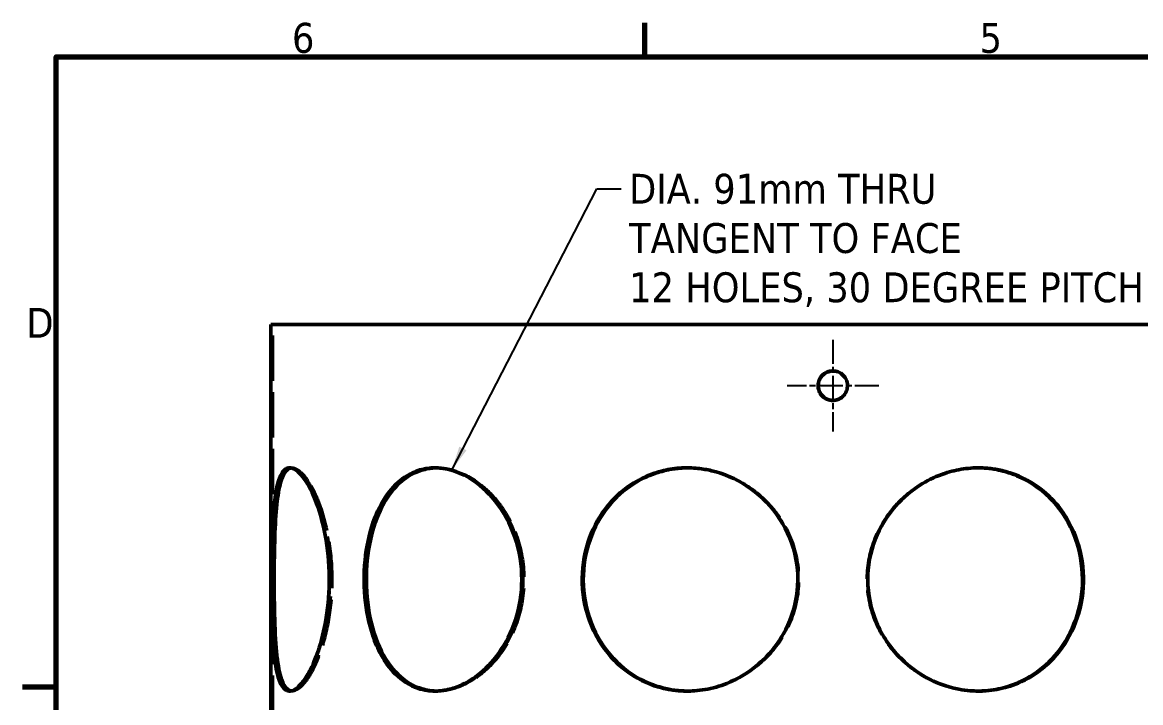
# Model space of a CAD drawing. Header units: millimetres. Extents: x 0 to 2100, y 0 to 1485.
# Drawn here: x 33 to 603, y 1106 to 1452 of the extents above; entities that cross this region are included whole.
import ezdxf

# ---------------------------------------------------------------- set-up
doc = ezdxf.new("R2010")
doc.units = ezdxf.units.MM
doc.header["$LTSCALE"] = 5
doc.linetypes.add('CHAIN', pattern=[0.7087, 0.4724, -0.0591, 0.1181, -0.0591])
doc.linetypes.add('DASHED', pattern=[0.2067, 0.1654, -0.0413])
for name, color, linetype, lineweight in [('Border (ANSI)', 7, 'Continuous', 70), ('Center Mark (ANSI)', 7, 'Continuous', 25), ('Hidden (ANSI)', 7, 'DASHED', 35), ('Symbol (ANSI)', 7, 'Continuous', 25), ('Visible (ANSI)', 7, 'Continuous', 50)]:
    doc.layers.add(name, color=color, linetype=linetype, lineweight=lineweight)
doc.styles.add('Note Text (ANSI)', font='tahoma.ttf')
doc.dimstyles.new('Default - mm (ANSI)$7', dxfattribs={"dimscale": 5, "dimtxt": 3.048, "dimasz": 2.5, "dimexe": 3.175, "dimexo": 1.6002, "dimgap": 0.8, "dimtad": 0, "dimtoh": 1, "dimrnd": 1e-08, "dimzin": 4, "dimdsep": 46, "dimtxsty": 'Note Text (ANSI)', "dimcen": 0.09, "dimdle": 10, "dimclrd": 256, "dimclre": 256, "dimclrt": 256, "dimadec": 1, "dimazin": 1, "dimtfac": 1, "dimtofl": 0, "dimtmove": 0, "dimatfit": 3, "dimfxl": 1, "dimtolj": 1, "dimtzin": 4, "dimlwd": -1, "dimlwe": -1, "dimarcsym": 0})

# ---------------------------------------------------------------- blocks, each defined once
blk = doc.blocks.new('Borders Default Border')
at = {"layer": 'Border (ANSI)'}
for p, q in [((70, 287), (70, 290.45)), ((10, 222.75), (6.55, 222.75))]:
    blk.add_line(p, q, dxfattribs=at)
at = {"layer": 'Border (ANSI)', "flags": 128}
blk.add_lwpolyline([(10, 10), (10, 287), (410, 287), (410, 10), (10, 10)], dxfattribs=at)
at = {"layer": 'Border (ANSI)', "char_height": 3.05, "attachment_point": 7, "style": 'Note Text (ANSI)'}
for s, insert in [('6', (34.03, 287.34)), ('5', (104.11, 287.34)), ('D', (6.96, 258.35))]:
    blk.add_mtext(s, dxfattribs=dict(at, insert=insert))

msp = doc.modelspace()

# ---------------------------------------------------------------- linework, layer by layer
at = {"layer": 'Center Mark (ANSI)', "linetype": 'CHAIN', "ltscale": 5.194062}
for p, q in [((445.864, 1290.746), (445.864, 1243.996)), ((469.239, 1267.371), (422.489, 1267.371))]:
    msp.add_line(p, q, dxfattribs=at)
at = {"layer": 'Hidden (ANSI)', "ltscale": 27.928047}
msp.add_line((160.559, 981.121), (160.559, 1298.621), dxfattribs=at)
at = {"layer": 'Hidden (ANSI)', "ltscale": 0.476074}
for p, q in [((445.778, 1274.871), (445.779, 1274.871)), ((445.864, 1274.871), (445.865, 1274.871)), ((445.778, 1259.871), (445.779, 1259.871)), ((445.864, 1259.871), (445.865, 1259.871)), ((169.009, 1225.496), (170.216, 1225.496)), ((243.063, 1225.496), (243.947, 1225.496)), ((371.547, 1225.496), (371.87, 1225.496)), ((519.725, 1225.496), (520.048, 1225.496)), ((169.009, 1111.746), (170.216, 1111.746)), ((243.063, 1111.746), (243.947, 1111.746)), ((371.547, 1111.746), (371.87, 1111.746)), ((519.725, 1111.746), (520.048, 1111.746))]:
    msp.add_line(p, q, dxfattribs=at)
at = {"layer": 'Hidden (ANSI)', "ltscale": 0.053707}
for p, q in [((170.216, 1225.496), (170.353, 1225.496)), ((170.216, 1111.746), (170.353, 1111.746))]:
    msp.add_line(p, q, dxfattribs=at)
at = {"layer": 'Hidden (ANSI)', "ltscale": 0.178143}
for p, q in [((243.947, 1225.496), (244.278, 1225.496)), ((243.947, 1111.746), (244.278, 1111.746))]:
    msp.add_line(p, q, dxfattribs=at)
at = {"layer": 'Hidden (ANSI)', "ltscale": 0.358409}
for p, q in [((371.87, 1225.496), (372.114, 1225.496)), ((371.87, 1111.746), (372.114, 1111.746))]:
    msp.add_line(p, q, dxfattribs=at)
at = {"layer": 'Hidden (ANSI)', "ltscale": 0.21286}
for p, q in [((519.58, 1225.496), (519.725, 1225.496)), ((519.58, 1111.746), (519.725, 1111.746))]:
    msp.add_line(p, q, dxfattribs=at)
at = {"layer": 'Hidden (ANSI)', "ltscale": 7.159408}
msp.add_open_spline([(450.232, 1261.336), (450.695, 1261.678), (451.118, 1262.072), (451.803, 1262.878), (452.08, 1263.275), (452.732, 1264.434), (453.019, 1265.238), (453.332, 1267.019), (453.315, 1267.99), (452.928, 1269.808), (452.585, 1270.646), (451.656, 1272.103), (451.096, 1272.725), (449.663, 1273.864), (448.764, 1274.323), (447.438, 1274.695), (447.068, 1274.769), (446.484, 1274.84), (446.274, 1274.857), (445.969, 1274.869), (445.874, 1274.871), (445.778, 1274.871)], degree=3, knots=[-3.7788534, -3.7788534, -3.7788534, -3.7788534, -3.6406648, -3.6406648, -3.5248788, -3.5248788, -3.321505, -3.321505, -3.0907071, -3.0907071, -2.875282, -2.875282, -2.6758453, -2.6758453, -2.4359258, -2.4359258, -2.3453888, -2.3453888, -2.2948318, -2.2948318, -2.2720132, -2.2720132, -2.2720132, -2.2720132], dxfattribs=at)
at = {"layer": 'Hidden (ANSI)', "ltscale": 7.399714}
msp.add_open_spline([(445.821, 1274.871), (445.832, 1274.871), (445.843, 1274.871), (446.035, 1274.871), (446.216, 1274.865), (446.652, 1274.834), (446.906, 1274.802), (447.707, 1274.662), (448.244, 1274.505), (449.595, 1273.94), (450.362, 1273.441), (451.726, 1272.15), (452.295, 1271.351), (453.105, 1269.563), (453.331, 1268.587), (453.389, 1266.658), (453.241, 1265.724), (452.63, 1264.019), (452.194, 1263.254), (451.123, 1261.963), (450.514, 1261.431), (449.832, 1261.006)], degree=3, knots=[-1.557844, -1.557844, -1.557844, -1.557844, -1.5552455, -1.5552455, -1.5117727, -1.5117727, -1.4504036, -1.4504036, -1.316519, -1.316519, -1.098864, -1.098864, -0.8656988, -0.8656988, -0.627605, -0.627605, -0.4026091, -0.4026091, -0.1928071, -0.1928071, 0, 0, 0, 0], dxfattribs=at)
at = {"layer": 'Hidden (ANSI)', "ltscale": 9.008868}
msp.add_open_spline([(445.821, 1259.871), (445.989, 1259.87), (446.157, 1259.875), (446.559, 1259.899), (446.793, 1259.925), (447.522, 1260.039), (448.009, 1260.166), (449.349, 1260.665), (450.15, 1261.146), (451.566, 1262.403), (452.159, 1263.179), (453.027, 1264.935), (453.286, 1265.902), (453.41, 1267.833), (453.292, 1268.777), (452.732, 1270.511), (452.316, 1271.295), (451.276, 1272.626), (450.677, 1273.18), (449.243, 1274.128), (448.399, 1274.488), (447.21, 1274.756), (446.904, 1274.805), (446.403, 1274.854), (446.208, 1274.865), (445.95, 1274.871), (445.886, 1274.871), (445.821, 1274.871)], degree=3, knots=[-3.4161232, -3.4161232, -3.4161232, -3.4161232, -3.3759177, -3.3759177, -3.3194173, -3.3194173, -3.1988246, -3.1988246, -2.9764164, -2.9764164, -2.7442489, -2.7442489, -2.5062976, -2.5062976, -2.2799495, -2.2799495, -2.0687964, -2.0687964, -1.8743722, -1.8743722, -1.656039, -1.656039, -1.5817709, -1.5817709, -1.5350908, -1.5350908, -1.5196991, -1.5196991, -1.5196991, -1.5196991], dxfattribs=at)
at = {"layer": 'Hidden (ANSI)', "ltscale": 1.81651}
msp.add_open_spline([(445.778, 1259.871), (445.849, 1259.871), (445.92, 1259.872), (446.191, 1259.879), (446.392, 1259.893), (446.928, 1259.952), (447.261, 1260.011), (448.543, 1260.33), (449.441, 1260.752), (450.232, 1261.336)], degree=3, knots=[-0.38228869, -0.38228869, -0.38228869, -0.38228869, -0.36535421, -0.36535421, -0.31702024, -0.31702024, -0.2359696, -0.2359696, 0, 0, 0, 0], dxfattribs=at)
at = {"layer": 'Hidden (ANSI)', "ltscale": 1.608985}
msp.add_open_spline([(449.832, 1261.006), (449.328, 1260.692), (448.789, 1260.439), (447.802, 1260.112), (447.367, 1260.009), (446.701, 1259.914), (446.476, 1259.892), (446.107, 1259.873), (445.964, 1259.87), (445.821, 1259.871)], degree=3, knots=[-3.77840696, -3.77840696, -3.77840696, -3.77840696, -3.6359067, -3.6359067, -3.52888093, -3.52888093, -3.47451703, -3.47451703, -3.44023712, -3.44023712, -3.44023712, -3.44023712], dxfattribs=at)
at = {"layer": 'Hidden (ANSI)', "ltscale": 26.664778}
msp.add_open_spline([(178.749, 1216.435), (177.606, 1218.453), (176.444, 1220.161), (174.087, 1222.974), (172.901, 1224.034), (171.223, 1225.011), (170.691, 1225.235), (169.801, 1225.457), (169.436, 1225.501), (168.719, 1225.489), (168.366, 1225.431), (167.529, 1225.162), (167.056, 1224.894), (165.568, 1223.647), (164.667, 1222.2), (162.781, 1217.301), (161.968, 1213.267), (160.756, 1203.009), (160.396, 1196.731), (159.958, 1182.946), (159.878, 1175.578), (159.886, 1161.114), (159.965, 1154.179), (160.36, 1141.517), (160.664, 1135.846), (161.625, 1126.397), (162.247, 1122.548), (163.672, 1117.428), (164.351, 1115.741), (165.584, 1113.765), (166.062, 1113.189), (167.024, 1112.368), (167.501, 1112.092), (168.344, 1111.815), (168.698, 1111.755), (169.411, 1111.739), (169.77, 1111.78), (170.645, 1111.991), (171.168, 1112.206), (172.893, 1113.189), (174.142, 1114.309), (177.541, 1118.432), (179.707, 1122.155), (183.814, 1131.841), (185.688, 1137.863), (188.424, 1151.285), (189.252, 1158.556), (189.558, 1173.046), (189.098, 1180.093), (187.145, 1193.116), (185.727, 1199.017), (182.433, 1208.991), (180.626, 1213.117), (178.749, 1216.435)], degree=3, knots=[-28.7214238, -28.7214238, -28.7214238, -28.7214238, -27.8229442, -27.8229442, -26.8769257, -26.8769257, -26.4213065, -26.4213065, -26.0916522, -26.0916522, -25.7551436, -25.7551436, -25.2666657, -25.2666657, -24.1316395, -24.1316395, -22.4645708, -22.4645708, -20.6761597, -20.6761597, -18.8902386, -18.8902386, -17.2057132, -17.2057132, -15.6138432, -15.6138432, -14.1610165, -14.1610165, -13.1680304, -13.1680304, -12.6093363, -12.6093363, -12.1151584, -12.1151584, -11.777402, -11.777402, -11.4523706, -11.4523706, -11.0037832, -11.0037832, -10.0090644, -10.0090644, -8.3457004, -8.3457004, -6.5645677, -6.5645677, -4.7803099, -4.7803099, -3.0843069, -3.0843069, -1.476358, -1.476358, 0, 0, 0, 0], dxfattribs=at)
at = {"layer": 'Hidden (ANSI)', "ltscale": 29.642185}
msp.add_open_spline([(169.622, 1111.794), (169.687, 1111.783), (169.752, 1111.774), (170.156, 1111.73), (170.503, 1111.741), (171.295, 1111.87), (171.744, 1112.011), (173.059, 1112.619), (173.95, 1113.257), (177.048, 1116.22), (179.337, 1119.627), (183.651, 1128.711), (185.634, 1134.329), (188.735, 1147.174), (189.804, 1154.304), (190.608, 1168.788), (190.388, 1175.963), (188.827, 1189.426), (187.56, 1195.617), (184.451, 1206.279), (182.681, 1210.779), (179.273, 1217.495), (177.684, 1219.95), (174.935, 1223.16), (173.769, 1224.171), (172.139, 1225.074), (171.633, 1225.275), (170.774, 1225.472), (170.416, 1225.507), (169.917, 1225.487), (169.769, 1225.472), (169.622, 1225.447)], degree=3, knots=[-16.7214533, -16.7214533, -16.7214533, -16.7214533, -16.6588938, -16.6588938, -16.3374862, -16.3374862, -15.9434637, -15.9434637, -15.2102513, -15.2102513, -13.4589466, -13.4589466, -11.696364, -11.696364, -9.9073146, -9.9073146, -8.1941013, -8.1941013, -6.5662598, -6.5662598, -5.0601291, -5.0601291, -3.8296617, -3.8296617, -2.8909112, -2.8909112, -2.4525629, -2.4525629, -2.125191, -2.125191, -1.9840784, -1.9840784, -1.9840784, -1.9840784], dxfattribs=at)
at = {"layer": 'Hidden (ANSI)', "ltscale": 13.813563}
msp.add_open_spline([(169.69, 1225.436), (170.019, 1225.496), (170.357, 1225.511), (171.1, 1225.445), (171.507, 1225.35), (172.603, 1224.945), (173.307, 1224.538), (176.053, 1222.406), (178.203, 1219.651), (180.286, 1215.855)], degree=3, knots=[-2.9052512, -2.9052512, -2.9052512, -2.9052512, -2.5900534, -2.5900534, -2.2299015, -2.2299015, -1.6427785, -1.6427785, 0, 0, 0, 0], dxfattribs=at)
at = {"layer": 'Hidden (ANSI)', "ltscale": 26.664669}
msp.add_open_spline([(223.486, 1217.151), (220.769, 1214.533), (218.356, 1211.361), (214.604, 1204.805), (213.155, 1201.605), (209.837, 1192.291), (208.427, 1185.801), (206.967, 1171.932), (206.989, 1164.678), (208.529, 1150.907), (209.961, 1144.504), (214.02, 1133.31), (216.534, 1128.512), (222.26, 1120.974), (225.331, 1118.095), (231.189, 1114.439), (233.799, 1113.311), (237.84, 1112.27), (239.174, 1112.031), (241.491, 1111.793), (242.464, 1111.744), (244.429, 1111.747), (245.421, 1111.8), (247.84, 1112.052), (249.269, 1112.303), (253.93, 1113.455), (257.147, 1114.77), (265.036, 1119.314), (269.523, 1123.149), (277.72, 1133.052), (281.252, 1139.209), (286.21, 1152.86), (287.573, 1160.224), (287.772, 1174.744), (286.75, 1181.731), (282.763, 1194.56), (279.94, 1200.337), (273.24, 1210.025), (269.512, 1213.999), (262.592, 1219.406), (259.582, 1221.226), (254.081, 1223.659), (251.627, 1224.441), (247.94, 1225.166), (246.708, 1225.331), (244.523, 1225.489), (243.569, 1225.511), (241.585, 1225.457), (240.557, 1225.372), (237.927, 1225.004), (236.346, 1224.636), (230.668, 1222.763), (226.861, 1220.404), (223.486, 1217.151)], degree=3, knots=[-28.7171987, -28.7171987, -28.7171987, -28.7171987, -27.5075864, -27.5075864, -26.5396169, -26.5396169, -24.8809826, -24.8809826, -23.1529216, -23.1529216, -21.5104774, -21.5104774, -19.9816029, -19.9816029, -18.6307965, -18.6307965, -17.6566959, -17.6566959, -17.1898349, -17.1898349, -16.8578334, -16.8578334, -16.5238804, -16.5238804, -16.04767, -16.04767, -14.9723876, -14.9723876, -13.3347532, -13.3347532, -11.5494513, -11.5494513, -9.7550707, -9.7550707, -8.0655796, -8.0655796, -6.4663218, -6.4663218, -5.0026648, -5.0026648, -3.9662272, -3.9662272, -3.1497616, -3.1497616, -2.7380874, -2.7380874, -2.4158011, -2.4158011, -2.0628796, -2.0628796, -1.5028363, -1.5028363, 0, 0, 0, 0], dxfattribs=at)
at = {"layer": 'Hidden (ANSI)', "ltscale": 29.088083}
msp.add_open_spline([(243.506, 1111.749), (243.718, 1111.746), (243.932, 1111.745), (245.142, 1111.753), (246.145, 1111.813), (248.622, 1112.087), (250.097, 1112.36), (255.021, 1113.633), (258.45, 1115.114), (266.591, 1120.103), (271.107, 1124.187), (279.16, 1134.535), (282.539, 1140.842), (287.112, 1154.658), (288.265, 1162.024), (288.085, 1176.47), (286.89, 1183.391), (282.622, 1196.011), (279.692, 1201.656), (272.858, 1211.046), (269.102, 1214.864), (262.305, 1219.912), (259.444, 1221.566), (254.881, 1223.508), (253.22, 1224.075), (250.083, 1224.885), (248.609, 1225.157), (246.136, 1225.429), (245.133, 1225.488), (243.926, 1225.497), (243.716, 1225.496), (243.506, 1225.492)], degree=3, knots=[-26.1988225, -26.1988225, -26.1988225, -26.1988225, -26.1263575, -26.1263575, -25.7881697, -25.7881697, -25.2957459, -25.2957459, -24.1463182, -24.1463182, -22.471872, -22.471872, -20.682657, -20.682657, -18.8992617, -18.8992617, -17.2161404, -17.2161404, -15.6259318, -15.6259318, -14.1755486, -14.1755486, -13.1939812, -13.1939812, -12.6393678, -12.6393678, -12.1477658, -12.1477658, -11.8097587, -11.8097587, -11.7381951, -11.7381951, -11.7381951, -11.7381951], dxfattribs=at)
at = {"layer": 'Hidden (ANSI)', "ltscale": 12.414436}
msp.add_open_spline([(243.671, 1225.489), (244.14, 1225.499), (244.612, 1225.498), (246.137, 1225.455), (247.197, 1225.367), (249.956, 1224.991), (251.659, 1224.614), (257.949, 1222.689), (262.469, 1220.254), (266.685, 1216.899)], degree=3, knots=[-2.6108354, -2.6108354, -2.6108354, -2.6108354, -2.4511367, -2.4511367, -2.0957234, -2.0957234, -1.5292558, -1.5292558, 0, 0, 0, 0], dxfattribs=at)
at = {"layer": 'Hidden (ANSI)', "ltscale": 26.664761}
msp.add_open_spline([(389.468, 1222.524), (389.021, 1222.677), (388.572, 1222.825), (385.17, 1223.895), (382.159, 1224.572), (377.519, 1225.212), (375.913, 1225.36), (373.012, 1225.497), (371.719, 1225.511), (368.979, 1225.441), (367.534, 1225.344), (363.737, 1224.931), (361.403, 1224.515), (352.609, 1222.315), (346.527, 1219.447), (335.592, 1211.425), (330.867, 1206.273), (323.349, 1194.135), (320.695, 1187.196), (318.037, 1172.807), (317.973, 1165.535), (320.278, 1151.692), (322.504, 1145.239), (328.758, 1133.917), (332.613, 1129.046), (341.249, 1121.316), (345.849, 1118.338), (354.44, 1114.547), (358.22, 1113.374), (363.973, 1112.294), (365.853, 1112.046), (369.08, 1111.798), (370.42, 1111.746), (373.102, 1111.745), (374.443, 1111.795), (377.678, 1112.038), (379.567, 1112.28), (385.621, 1113.383), (389.717, 1114.631), (399.849, 1119.031), (405.563, 1122.828), (415.85, 1132.656), (420.198, 1138.77), (426.321, 1152.372), (428.014, 1159.735), (428.378, 1174.271), (427.217, 1181.275), (422.505, 1194.159), (419.123, 1199.971), (410.918, 1209.739), (406.287, 1213.755), (397.461, 1219.262), (393.541, 1221.129), (389.468, 1222.524)], degree=3, knots=[-28.7256849, -28.7256849, -28.7256849, -28.7256849, -28.6101588, -28.6101588, -27.8535431, -27.8535431, -27.4549428, -27.4549428, -27.133996, -27.133996, -26.7731544, -26.7731544, -26.1799552, -26.1799552, -24.4969551, -24.4969551, -22.7657913, -22.7657913, -20.9728662, -20.9728662, -19.2405003, -19.2405003, -17.5943292, -17.5943292, -16.0597948, -16.0597948, -14.6858732, -14.6858732, -13.692776, -13.692776, -13.2191368, -13.2191368, -12.8855969, -12.8855969, -12.55285, -12.55285, -12.08301, -12.08301, -11.0386654, -11.0386654, -9.3942811, -9.3942811, -7.6098818, -7.6098818, -5.8122966, -5.8122966, -4.120927, -4.120927, -2.5189263, -2.5189263, -1.0516267, -1.0516267, 0, 0, 0, 0], dxfattribs=at)
at = {"layer": 'Hidden (ANSI)', "ltscale": 28.939915}
msp.add_open_spline([(371.709, 1111.746), (372.206, 1111.744), (372.703, 1111.75), (374.654, 1111.799), (376.107, 1111.895), (379.935, 1112.304), (382.299, 1112.716), (391.224, 1114.885), (397.52, 1117.698), (409.098, 1125.606), (414.234, 1130.72), (422.518, 1142.799), (425.509, 1149.721), (428.553, 1164.097), (428.668, 1171.373), (426.183, 1185.242), (423.742, 1191.714), (416.936, 1203.086), (412.759, 1207.985), (403.534, 1215.774), (398.669, 1218.781), (389.687, 1222.632), (385.754, 1223.83), (379.839, 1224.934), (377.918, 1225.187), (374.643, 1225.44), (373.294, 1225.494), (371.867, 1225.496), (371.788, 1225.496), (371.709, 1225.495)], degree=3, knots=[-26.1844258, -26.1844258, -26.1844258, -26.1844258, -26.0608403, -26.0608403, -25.7001727, -25.7001727, -25.1096949, -25.1096949, -23.4459691, -23.4459691, -21.717935, -21.717935, -19.924892, -19.924892, -18.1913832, -18.1913832, -16.5438007, -16.5438007, -15.0071642, -15.0071642, -13.6305513, -13.6305513, -12.6273304, -12.6273304, -12.1494335, -12.1494335, -11.8145012, -11.8145012, -11.7948489, -11.7948489, -11.7948489, -11.7948489], dxfattribs=at)
at = {"layer": 'Hidden (ANSI)', "ltscale": 12.346662}
msp.add_open_spline([(371.83, 1225.495), (372.304, 1225.498), (372.778, 1225.494), (374.69, 1225.453), (376.127, 1225.364), (379.861, 1224.982), (382.15, 1224.598), (390.572, 1222.632), (396.488, 1220.135), (401.897, 1216.694)], degree=3, knots=[-2.596767, -2.596767, -2.596767, -2.596767, -2.4790077, -2.4790077, -2.1224897, -2.1224897, -1.551724, -1.551724, 0, 0, 0, 0], dxfattribs=at)
at = {"layer": 'Hidden (ANSI)', "ltscale": 28.942394}
msp.add_open_spline([(519.887, 1225.495), (519.392, 1225.497), (518.898, 1225.492), (516.951, 1225.443), (515.497, 1225.348), (511.673, 1224.94), (509.312, 1224.529), (500.404, 1222.371), (494.121, 1219.573), (482.544, 1211.697), (477.398, 1206.593), (469.092, 1194.531), (466.088, 1187.615), (463.017, 1173.245), (462.889, 1165.969), (465.35, 1152.094), (467.782, 1145.617), (474.574, 1134.229), (478.748, 1129.32), (487.974, 1121.512), (492.843, 1118.496), (501.841, 1114.628), (505.788, 1113.423), (511.724, 1112.312), (513.65, 1112.057), (516.932, 1111.802), (518.283, 1111.748), (519.717, 1111.746), (519.802, 1111.746), (519.887, 1111.746)], degree=3, knots=[-26.1908437, -26.1908437, -26.1908437, -26.1908437, -26.0680364, -26.0680364, -25.7076895, -25.7076895, -25.1182184, -25.1182184, -23.4595119, -23.4595119, -21.7316913, -21.7316913, -19.9388648, -19.9388648, -18.2053283, -18.2053283, -16.5574873, -16.5574873, -15.0197135, -15.0197135, -13.6418009, -13.6418009, -12.6355138, -12.6355138, -12.1564402, -12.1564402, -11.8213466, -11.8213466, -11.8002681, -11.8002681, -11.8002681, -11.8002681], dxfattribs=at)
at = {"layer": 'Hidden (ANSI)', "ltscale": 28.91642}
msp.add_open_spline([(491.648, 1119.426), (485.729, 1122.888), (480.438, 1127.405), (472.717, 1136.846), (469.94, 1141.387), (464.859, 1153.097), (463.267, 1160.462), (463.089, 1174.972), (464.335, 1181.951), (469.191, 1194.754), (472.63, 1200.514), (480.915, 1210.162), (485.568, 1214.115), (494.341, 1219.472), (498.184, 1221.268), (504.395, 1223.363), (506.659, 1223.97), (510.961, 1224.836), (512.991, 1225.127), (516.403, 1225.419), (517.78, 1225.483), (519.374, 1225.496), (519.594, 1225.496), (519.814, 1225.495)], degree=3, knots=[-28.7201331, -28.7201331, -28.7201331, -28.7201331, -27.0581595, -27.0581595, -25.7860722, -25.7860722, -23.9930726, -23.9930726, -22.3042688, -22.3042688, -20.7059701, -20.7059701, -19.2440938, -19.2440938, -18.216003, -18.216003, -17.6421549, -17.6421549, -17.1366434, -17.1366434, -16.7950638, -16.7950638, -16.7404027, -16.7404027, -16.7404027, -16.7404027], dxfattribs=at)
at = {"layer": 'Hidden (ANSI)', "ltscale": 26.66493}
msp.add_open_spline([(549.574, 1121.057), (553.607, 1123.878), (557.235, 1127.268), (562.91, 1134.258), (565.113, 1137.673), (570.132, 1147.644), (572.17, 1154.576), (573.754, 1168.841), (573.317, 1176.014), (570.12, 1189.472), (567.504, 1195.658), (560.634, 1206.314), (556.558, 1210.81), (548, 1217.515), (543.764, 1219.965), (535.849, 1223.143), (532.318, 1224.139), (526.948, 1225.053), (525.184, 1225.261), (522.096, 1225.467), (520.78, 1225.505), (518.09, 1225.482), (516.718, 1225.418), (513.314, 1225.126), (511.286, 1224.836), (504.432, 1223.457), (499.712, 1221.827), (489.397, 1216.66), (484.057, 1212.729), (474.337, 1202.621), (470.244, 1196.305), (464.745, 1182.48), (463.385, 1175.114), (463.627, 1160.673), (465.064, 1153.756), (470.243, 1141.148), (473.81, 1135.511), (482.269, 1126.139), (486.969, 1122.331), (495.632, 1117.302), (499.316, 1115.655), (506.158, 1113.438), (509.256, 1112.72), (514.006, 1112.048), (515.633, 1111.892), (518.555, 1111.747), (519.851, 1111.73), (522.58, 1111.794), (524.013, 1111.886), (527.746, 1112.281), (530.028, 1112.678), (538.494, 1114.742), (544.342, 1117.397), (549.574, 1121.057)], degree=3, knots=[-28.7174496, -28.7174496, -28.7174496, -28.7174496, -27.4773829, -27.4773829, -26.4757494, -26.4757494, -24.7396191, -24.7396191, -23.0268622, -23.0268622, -21.3994019, -21.3994019, -19.8932991, -19.8932991, -18.6638513, -18.6638513, -17.7431989, -17.7431989, -17.299307, -17.299307, -16.9715876, -16.9715876, -16.6311606, -16.6311606, -16.1262699, -16.1262699, -14.9117371, -14.9117371, -13.3235211, -13.3235211, -11.5342855, -11.5342855, -9.7517142, -9.7517142, -8.0691665, -8.0691665, -6.4796632, -6.4796632, -5.030446, -5.030446, -4.0515095, -4.0515095, -3.2719075, -3.2719075, -2.8681224, -2.8681224, -2.5465644, -2.5465644, -2.1887879, -2.1887879, -1.6088858, -1.6088858, 0, 0, 0, 0], dxfattribs=at)
at = {"layer": 'Hidden (ANSI)', "ltscale": 28.655479}
msp.add_open_spline([(180.286, 1215.855), (181.79, 1213.115), (183.243, 1209.857), (185.637, 1203.156), (186.617, 1199.874), (188.924, 1190.297), (189.952, 1183.64), (190.868, 1169.643), (190.716, 1162.441), (189.262, 1148.869), (188.034, 1142.603), (184.965, 1131.754), (183.197, 1127.149), (179.726, 1120.158), (178.073, 1117.563), (175.216, 1114.184), (174.009, 1113.124), (172.329, 1112.185), (171.813, 1111.978), (170.941, 1111.774), (170.579, 1111.736), (170.045, 1111.754), (169.866, 1111.773), (169.69, 1111.805)], degree=3, knots=[-28.7168165, -28.7168165, -28.7168165, -28.7168165, -27.5309722, -27.5309722, -26.5647181, -26.5647181, -24.8878243, -24.8878243, -23.1702484, -23.1702484, -21.537275, -21.537275, -20.0226429, -20.0226429, -18.7518437, -18.7518437, -17.7883012, -17.7883012, -17.3448041, -17.3448041, -17.0164028, -17.0164028, -16.8476721, -16.8476721, -16.8476721, -16.8476721], dxfattribs=at)
at = {"layer": 'Hidden (ANSI)', "ltscale": 28.691719}
msp.add_open_spline([(266.685, 1216.899), (269.971, 1214.285), (273.042, 1211.135), (277.991, 1204.633), (279.975, 1201.457), (284.618, 1192.207), (286.703, 1185.764), (288.885, 1171.95), (288.853, 1164.698), (286.553, 1150.926), (284.419, 1144.522), (278.68, 1133.324), (275.227, 1128.523), (267.844, 1120.984), (264.053, 1118.105), (257.241, 1114.445), (254.318, 1113.314), (249.982, 1112.271), (248.579, 1112.031), (246.188, 1111.792), (245.198, 1111.744), (244.034, 1111.746), (243.852, 1111.748), (243.671, 1111.752)], degree=3, knots=[-28.7178127, -28.7178127, -28.7178127, -28.7178127, -27.5259131, -27.5259131, -26.5673143, -26.5673143, -24.9212249, -24.9212249, -23.1935775, -23.1935775, -21.5509524, -21.5509524, -20.0213834, -20.0213834, -18.6712038, -18.6712038, -17.6957274, -17.6957274, -17.2279625, -17.2279625, -16.8947365, -16.8947365, -16.8331051, -16.8331051, -16.8331051, -16.8331051], dxfattribs=at)
at = {"layer": 'Hidden (ANSI)', "ltscale": 28.507917}
msp.add_open_spline([(401.897, 1216.694), (406.046, 1214.055), (409.859, 1210.885), (415.942, 1204.345), (418.355, 1201.149), (423.964, 1191.837), (426.428, 1185.353), (428.936, 1171.504), (428.84, 1164.262), (425.98, 1150.528), (423.375, 1144.149), (416.313, 1133.018), (412.044, 1128.254), (402.807, 1120.822), (398.038, 1117.999), (389.293, 1114.402), (385.485, 1113.288), (379.751, 1112.261), (377.88, 1112.025), (374.665, 1111.79), (373.323, 1111.743), (371.933, 1111.746), (371.881, 1111.746), (371.83, 1111.746)], degree=3, knots=[-28.7177286, -28.7177286, -28.7177286, -28.7177286, -27.5274768, -27.5274768, -26.5675814, -26.5675814, -24.9158014, -24.9158014, -23.1903434, -23.1903434, -21.5494989, -21.5494989, -20.0226691, -20.0226691, -18.6880632, -18.6880632, -17.7195985, -17.7195985, -17.2545889, -17.2545889, -16.9218201, -16.9218201, -16.9091223, -16.9091223, -16.9091223, -16.9091223], dxfattribs=at)
at = {"layer": 'Hidden (ANSI)', "ltscale": 11.498853}
msp.add_open_spline([(519.814, 1111.746), (519.436, 1111.745), (519.057, 1111.747), (517.264, 1111.777), (515.849, 1111.858), (512.232, 1112.208), (510.037, 1112.557), (502.198, 1114.3), (496.724, 1116.457), (491.648, 1119.426)], degree=3, knots=[-2.4179134, -2.4179134, -2.4179134, -2.4179134, -2.3238016, -2.3238016, -1.9726801, -1.9726801, -1.4254329, -1.4254329, 0, 0, 0, 0], dxfattribs=at)
at = {"layer": 'Visible (ANSI)'}
msp.add_line((159.309, 981.121), (159.309, 1298.621), dxfattribs=at)
for points, knots in [([(733.084, 1298.621), (733.084, 1298.621), (730.555, 1298.621), (725.548, 1298.621), (717.711, 1298.621), (703.783, 1298.621), (684.65, 1298.621), (665.518, 1298.621), (641.193, 1298.621), (613.22, 1298.621), (585.247, 1298.621), (553.642, 1298.621), (520.414, 1298.621), (487.185, 1298.621), (452.349, 1298.621), (418.119, 1298.621), (383.889, 1298.621), (350.282, 1298.621), (319.43, 1298.621), (288.579, 1298.621), (260.499, 1298.621), (236.972, 1298.621), (213.444, 1298.621), (194.482, 1298.621), (181.285, 1298.621), (168.087, 1298.621), (160.662, 1298.621), (159.478, 1298.621), (159.365, 1298.621), (159.309, 1298.621), (159.309, 1298.621)], [-6.3444432, -6.3444432, -6.3444432, -6.3444432, -6.1146644, -6.1146644, -6.1146644, -5.7549783, -5.7549783, -5.7549783, -5.3952921, -5.3952921, -5.3952921, -5.035606, -5.035606, -5.035606, -4.6759198, -4.6759198, -4.6759198, -4.3162337, -4.3162337, -4.3162337, -3.9565475, -3.9565475, -3.9565475, -3.5968614, -3.5968614, -3.5968614, -3.2371753, -3.2371753, -3.2371753, -3.2029446, -3.2029446, -3.2029446, -3.2029446]), ([(445.778, 1274.871), (445.715, 1274.871), (445.651, 1274.87), (445.388, 1274.863), (445.189, 1274.85), (444.664, 1274.795), (444.341, 1274.739), (443.117, 1274.444), (442.26, 1274.059), (440.721, 1272.989), (440.054, 1272.308), (438.985, 1270.699), (438.606, 1269.776), (438.233, 1267.859), (438.232, 1266.886), (438.589, 1265.055), (438.918, 1264.209), (439.827, 1262.731), (440.38, 1262.098), (441.799, 1260.935), (442.693, 1260.462), (444.035, 1260.065), (444.424, 1259.983), (445.032, 1259.905), (445.246, 1259.887), (445.567, 1259.873), (445.673, 1259.871), (445.778, 1259.871)], [-2.2720132, -2.2720132, -2.2720132, -2.2720132, -2.2566882, -2.2566882, -2.2088879, -2.2088879, -2.1300957, -2.1300957, -1.9067035, -1.9067035, -1.6800383, -1.6800383, -1.4429681, -1.4429681, -1.2114098, -1.2114098, -0.9952779, -0.9952779, -0.7950299, -0.7950299, -0.5546926, -0.5546926, -0.4593437, -0.4593437, -0.4076789, -0.4076789, -0.3822887, -0.3822887, -0.3822887, -0.3822887]), ([(450.229, 1261.334), (449.949, 1261.128), (449.656, 1260.941), (448.695, 1260.421), (447.991, 1260.166), (446.984, 1259.963), (446.703, 1259.923), (446.234, 1259.882), (446.046, 1259.873), (445.68, 1259.869), (445.501, 1259.874), (445.088, 1259.899), (444.855, 1259.924), (444.13, 1260.037), (443.646, 1260.163), (442.307, 1260.658), (441.505, 1261.138), (440.086, 1262.393), (439.492, 1263.168), (438.621, 1264.921), (438.36, 1265.888), (438.233, 1267.819), (438.349, 1268.763), (438.906, 1270.5), (439.32, 1271.284), (440.358, 1272.618), (440.957, 1273.172), (442.393, 1274.125), (443.24, 1274.487), (444.432, 1274.755), (444.738, 1274.805), (445.24, 1274.854), (445.433, 1274.865), (445.804, 1274.873), (445.981, 1274.87), (446.381, 1274.85), (446.605, 1274.828), (447.17, 1274.749), (447.51, 1274.676), (448.777, 1274.314), (449.649, 1273.868), (451.165, 1272.676), (451.798, 1271.946), (452.77, 1270.259), (453.09, 1269.312), (453.339, 1267.384), (453.279, 1266.423), (452.819, 1264.637), (452.445, 1263.822), (451.468, 1262.415), (450.891, 1261.822), (450.229, 1261.334)], [-3.778854, -3.778854, -3.778854, -3.778854, -3.6955195, -3.6955195, -3.516705, -3.516705, -3.4488236, -3.4488236, -3.4037058, -3.4037058, -3.3608064, -3.3608064, -3.3045432, -3.3045432, -3.1846806, -3.1846806, -2.9621014, -2.9621014, -2.7299994, -2.7299994, -2.4920557, -2.4920557, -2.265633, -2.265633, -2.0544111, -2.0544111, -1.8599119, -1.8599119, -1.6407148, -1.6407148, -1.5664424, -1.5664424, -1.5198385, -1.5198385, -1.4774594, -1.4774594, -1.4236226, -1.4236226, -1.3403651, -1.3403651, -1.1073814, -1.1073814, -0.8775732, -0.8775732, -0.6399843, -0.6399843, -0.4110505, -0.4110505, -0.1973871, -0.1973871, 0, 0, 0, 0]), ([(445.821, 1259.871), (445.786, 1259.871), (445.751, 1259.872), (445.521, 1259.876), (445.326, 1259.888), (444.823, 1259.937), (444.517, 1259.986), (443.406, 1260.237), (442.633, 1260.552), (441.138, 1261.474), (440.446, 1262.103), (439.292, 1263.626), (438.857, 1264.521), (438.361, 1266.418), (438.301, 1267.401), (438.552, 1269.271), (438.837, 1270.143), (439.673, 1271.687), (440.199, 1272.357), (441.393, 1273.441), (442.037, 1273.866), (443.304, 1274.448), (443.903, 1274.637), (444.778, 1274.796), (445.039, 1274.83), (445.474, 1274.863), (445.648, 1274.87), (445.821, 1274.871)], [-3.4402371, -3.4402371, -3.4402371, -3.4402371, -3.4318221, -3.4318221, -3.3849797, -3.3849797, -3.3105738, -3.3105738, -3.1115792, -3.1115792, -2.8891042, -2.8891042, -2.6527215, -2.6527215, -2.4185195, -2.4185195, -2.2000156, -2.2000156, -1.9971068, -1.9971068, -1.8128656, -1.8128656, -1.6626254, -1.6626254, -1.5995186, -1.5995186, -1.557844, -1.557844, -1.557844, -1.557844]), ([(445.821, 1274.871), (445.709, 1274.87), (445.596, 1274.867), (445.258, 1274.85), (445.034, 1274.828), (444.372, 1274.734), (443.94, 1274.633), (442.619, 1274.198), (441.784, 1273.734), (440.318, 1272.509), (439.704, 1271.756), (438.783, 1270.033), (438.494, 1269.075), (438.308, 1267.145), (438.397, 1266.192), (438.908, 1264.431), (439.303, 1263.632), (440.313, 1262.262), (440.901, 1261.689), (441.571, 1261.222)], [-1.5196991, -1.5196991, -1.5196991, -1.5196991, -1.492591, -1.492591, -1.438534, -1.438534, -1.3322658, -1.3322658, -1.1048306, -1.1048306, -0.8737503, -0.8737503, -0.6359583, -0.6359583, -0.4083248, -0.4083248, -0.1959158, -0.1959158, 0, 0, 0, 0]), ([(441.571, 1261.222), (441.805, 1261.058), (442.048, 1260.908), (442.952, 1260.42), (443.654, 1260.165), (444.66, 1259.963), (444.94, 1259.923), (445.41, 1259.882), (445.598, 1259.873), (445.798, 1259.871), (445.81, 1259.871), (445.821, 1259.871)], [-3.77879833, -3.77879833, -3.77879833, -3.77879833, -3.71032281, -3.71032281, -3.53204648, -3.53204648, -3.464146, -3.464146, -3.41894563, -3.41894563, -3.41612322, -3.41612322, -3.41612322, -3.41612322]), ([(163.436, 1219.174), (163.863, 1220.47), (164.339, 1221.578), (165.319, 1223.27), (165.809, 1223.903), (166.797, 1224.804), (167.285, 1225.107), (168.143, 1225.41), (168.497, 1225.478), (169.208, 1225.507), (169.565, 1225.472), (170.411, 1225.278), (170.906, 1225.084), (172.503, 1224.212), (173.644, 1223.234), (176.942, 1219.437), (179.127, 1215.797), (183.272, 1206.273), (185.173, 1200.355), (188.001, 1187.077), (188.892, 1179.838), (189.331, 1165.339), (188.937, 1158.253), (187.093, 1145.104), (185.718, 1139.122), (182.484, 1128.961), (180.695, 1124.734), (177.406, 1118.717), (175.953, 1116.605), (173.426, 1113.815), (172.348, 1112.927), (170.818, 1112.119), (170.33, 1111.937), (169.495, 1111.761), (169.142, 1111.732), (168.43, 1111.773), (168.072, 1111.849), (167.193, 1112.181), (166.689, 1112.513), (164.996, 1114.15), (163.987, 1116.157), (162.182, 1122.261), (161.49, 1126.66), (160.474, 1137.577), (160.188, 1144.151), (159.862, 1158.236), (159.816, 1165.584), (159.884, 1179.846), (159.991, 1186.615), (160.461, 1198.792), (160.81, 1204.165), (161.871, 1212.956), (162.543, 1216.465), (163.436, 1219.174)], [-28.7226332, -28.7226332, -28.7226332, -28.7226332, -28.0413452, -28.0413452, -27.4551871, -27.4551871, -26.9415365, -26.9415365, -26.5995162, -26.5995162, -26.2735359, -26.2735359, -25.8444622, -25.8444622, -24.9226221, -24.9226221, -23.2381733, -23.2381733, -21.4612429, -21.4612429, -19.6752275, -19.6752275, -17.9742776, -17.9742776, -16.3608637, -16.3608637, -14.8767236, -14.8767236, -13.7484461, -13.7484461, -12.8739522, -12.8739522, -12.4500503, -12.4500503, -12.1261933, -12.1261933, -11.779372, -11.779372, -11.244766, -11.244766, -9.8756203, -9.8756203, -8.220414, -8.220414, -6.4270269, -6.4270269, -4.664628, -4.664628, -2.9947284, -2.9947284, -1.4234794, -1.4234794, 0, 0, 0, 0]), ([(169.69, 1111.805), (169.509, 1111.838), (169.331, 1111.885), (168.642, 1112.123), (168.154, 1112.418), (166.578, 1113.825), (165.629, 1115.491), (163.814, 1120.756), (163.069, 1124.743), (161.927, 1134.949), (161.585, 1141.296), (161.175, 1155.155), (161.104, 1162.519), (161.125, 1176.943), (161.21, 1183.844), (161.619, 1196.405), (161.93, 1202.013), (162.911, 1211.321), (163.543, 1215.095), (164.972, 1220.047), (165.641, 1221.658), (167.031, 1223.832), (167.712, 1224.537), (168.844, 1225.199), (169.248, 1225.353), (169.675, 1225.434), (169.683, 1225.435), (169.69, 1225.436)], [-16.8476721, -16.8476721, -16.8476721, -16.8476721, -16.6743994, -16.6743994, -16.1656036, -16.1656036, -14.9361649, -14.9361649, -13.3386498, -13.3386498, -11.548822, -11.548822, -9.76874, -9.76874, -8.0876765, -8.0876765, -6.5002636, -6.5002636, -5.0537747, -5.0537747, -4.0872093, -4.0872093, -3.3151727, -3.3151727, -2.9123462, -2.9123462, -2.9052512, -2.9052512, -2.9052512, -2.9052512]), ([(169.622, 1225.447), (169.411, 1225.413), (169.205, 1225.359), (168.486, 1225.103), (167.995, 1224.798), (166.397, 1223.331), (165.439, 1221.578), (164.647, 1219.169)], [-1.9840784, -1.9840784, -1.9840784, -1.9840784, -1.7816817, -1.7816817, -1.2657985, -1.2657985, 0, 0, 0, 0]), ([(222.721, 1120.565), (220.032, 1123.264), (217.652, 1126.518), (213.959, 1133.231), (212.537, 1136.511), (209.295, 1146.068), (207.951, 1152.721), (206.687, 1166.736), (206.808, 1173.96), (208.527, 1187.609), (210.038, 1193.927), (214.227, 1204.907), (216.791, 1209.585), (222.504, 1216.783), (225.492, 1219.485), (231.188, 1222.941), (233.738, 1224.014), (237.687, 1225.003), (238.993, 1225.23), (241.274, 1225.456), (242.239, 1225.5), (244.199, 1225.49), (245.195, 1225.434), (247.641, 1225.169), (249.095, 1224.905), (253.91, 1223.682), (257.254, 1222.268), (265.292, 1217.457), (269.794, 1213.471), (277.899, 1203.299), (281.335, 1197.051), (286.057, 1183.296), (287.292, 1175.928), (287.26, 1161.449), (286.135, 1154.501), (281.98, 1141.797), (279.095, 1136.101), (272.319, 1126.594), (268.578, 1122.715), (261.737, 1117.526), (258.818, 1115.806), (253.478, 1113.498), (251.092, 1112.754), (247.491, 1112.06), (246.276, 1111.9), (244.114, 1111.749), (243.165, 1111.73), (241.183, 1111.789), (240.152, 1111.878), (237.498, 1112.258), (235.896, 1112.64), (230.07, 1114.606), (226.162, 1117.111), (222.721, 1120.565)], [-28.7173181, -28.7173181, -28.7173181, -28.7173181, -27.5011692, -27.5011692, -26.5226978, -26.5226978, -24.8371957, -24.8371957, -23.1156857, -23.1156857, -21.4792004, -21.4792004, -19.9591265, -19.9591265, -18.6571798, -18.6571798, -17.7059332, -17.7059332, -17.2483344, -17.2483344, -16.9185165, -16.9185165, -16.582937, -16.582937, -16.0977267, -16.0977267, -14.9773366, -14.9773366, -13.3174154, -13.3174154, -11.5298718, -11.5298718, -9.7418673, -9.7418673, -8.0562061, -8.0562061, -6.4627095, -6.4627095, -5.0074591, -5.0074591, -4.0038755, -4.0038755, -3.208673, -3.208673, -2.8019672, -2.8019672, -2.4806687, -2.4806687, -2.1258409, -2.1258409, -1.5563514, -1.5563514, 0, 0, 0, 0]), ([(243.506, 1225.492), (242.756, 1225.481), (242.011, 1225.439), (239.957, 1225.241), (238.661, 1225.021), (234.542, 1224.006), (231.827, 1222.843), (225.119, 1218.626), (221.463, 1214.877), (215.116, 1205.142), (212.563, 1199.09), (208.982, 1185.558), (208.002, 1178.198), (207.703, 1163.638), (208.292, 1156.61), (210.862, 1143.649), (212.75, 1137.789), (217.56, 1127.907), (220.359, 1123.83), (223.613, 1120.563)], [-11.7381951, -11.7381951, -11.7381951, -11.7381951, -11.4829422, -11.4829422, -11.0294151, -11.0294151, -10.0144668, -10.0144668, -8.3559807, -8.3559807, -6.573669, -6.573669, -4.7716149, -4.7716149, -3.0778241, -3.0778241, -1.4725022, -1.4725022, 0, 0, 0, 0]), ([(243.671, 1111.752), (242.865, 1111.769), (242.064, 1111.821), (239.881, 1112.057), (238.513, 1112.312), (234.138, 1113.483), (231.26, 1114.82), (224.521, 1119.426), (220.975, 1123.299), (214.816, 1133.269), (212.357, 1139.449), (208.993, 1153.126), (208.123, 1160.491), (208.029, 1175), (208.713, 1181.978), (211.458, 1194.778), (213.424, 1200.535), (218.361, 1210.178), (221.207, 1214.128), (226.812, 1219.48), (229.33, 1221.274), (234.149, 1223.677), (236.374, 1224.45), (239.845, 1225.169), (241.031, 1225.334), (242.709, 1225.456), (243.189, 1225.479), (243.671, 1225.489)], [-16.8331051, -16.8331051, -16.8331051, -16.8331051, -16.5590866, -16.5590866, -16.0797072, -16.0797072, -14.9949775, -14.9949775, -13.3515771, -13.3515771, -11.5655448, -11.5655448, -9.7728675, -9.7728675, -8.0843028, -8.0843028, -6.4863163, -6.4863163, -5.0249536, -5.0249536, -3.9975562, -3.9975562, -3.1862127, -3.1862127, -2.7745945, -2.7745945, -2.6108354, -2.6108354, -2.6108354, -2.6108354]), ([(420.56, 1140.79), (418.805, 1137.696), (416.766, 1134.773), (411.769, 1128.851), (408.725, 1125.951), (401.21, 1120.197), (396.608, 1117.585), (388.162, 1114.229), (384.463, 1113.184), (378.893, 1112.222), (377.071, 1112.001), (373.922, 1111.782), (372.597, 1111.74), (369.92, 1111.753), (368.57, 1111.812), (365.266, 1112.084), (363.324, 1112.355), (356.919, 1113.62), (352.595, 1115.091), (342.585, 1120.056), (337.268, 1124.125), (328.015, 1134.444), (324.276, 1140.743), (319.255, 1154.549), (318.014, 1161.913), (318.182, 1176.362), (319.445, 1183.287), (324.09, 1195.92), (327.316, 1201.573), (335.101, 1210.982), (339.477, 1214.809), (347.704, 1219.882), (351.251, 1221.548), (357.914, 1223.789), (360.955, 1224.513), (365.654, 1225.191), (367.265, 1225.347), (370.171, 1225.494), (371.462, 1225.511), (374.189, 1225.449), (375.624, 1225.359), (379.371, 1224.971), (381.676, 1224.58), (390.252, 1222.557), (396.292, 1219.963), (407.723, 1212.527), (412.931, 1207.584), (421.487, 1195.774), (424.659, 1188.929), (428.089, 1174.608), (428.394, 1167.307), (426.248, 1153.327), (423.956, 1146.775), (420.56, 1140.79)], [-28.719025, -28.719025, -28.719025, -28.719025, -27.8644775, -27.8644775, -26.8547326, -26.8547326, -25.5782803, -25.5782803, -24.6390113, -24.6390113, -24.1861651, -24.1861651, -23.8573953, -23.8573953, -23.5207926, -23.5207926, -23.0303878, -23.0303878, -21.8839947, -21.8839947, -20.2121155, -20.2121155, -18.4231201, -18.4231201, -16.6395092, -16.6395092, -14.9561717, -14.9561717, -13.3654374, -13.3654374, -11.9143307, -11.9143307, -10.9283901, -10.9283901, -10.1446294, -10.1446294, -9.7405428, -9.7405428, -9.4196657, -9.4196657, -9.0635881, -9.0635881, -8.4884282, -8.4884282, -6.9003031, -6.9003031, -5.1873125, -5.1873125, -3.3936558, -3.3936558, -1.6532092, -1.6532092, 0, 0, 0, 0]), ([(371.709, 1225.495), (370.464, 1225.492), (369.223, 1225.444), (366.127, 1225.216), (364.282, 1224.98), (358.457, 1223.916), (354.578, 1222.72), (344.893, 1218.434), (339.47, 1214.662), (329.845, 1204.882), (325.851, 1198.8), (320.222, 1185.235), (318.663, 1177.875), (318.253, 1163.325), (319.25, 1156.308), (323.435, 1143.382), (326.471, 1137.544), (333.978, 1127.716), (338.268, 1123.667), (343.118, 1120.428)], [-11.7948489, -11.7948489, -11.7948489, -11.7948489, -11.4855677, -11.4855677, -11.020583, -11.020583, -10.0016772, -10.0016772, -8.3496115, -8.3496115, -6.566364, -6.566364, -4.7664659, -4.7664659, -3.0737255, -3.0737255, -1.4699979, -1.4699979, 0, 0, 0, 0]), ([(371.83, 1111.746), (370.527, 1111.753), (369.227, 1111.808), (366.003, 1112.065), (364.088, 1112.324), (357.884, 1113.52), (353.718, 1114.892), (343.865, 1119.593), (338.544, 1123.521), (329.164, 1133.591), (325.318, 1139.804), (320.048, 1153.519), (318.678, 1160.885), (318.614, 1175.38), (319.772, 1182.344), (324.236, 1195.098), (327.388, 1200.827), (335.068, 1210.405), (339.412, 1214.322), (347.693, 1219.593), (351.327, 1221.35), (358.158, 1223.707), (361.273, 1224.467), (366.073, 1225.175), (367.708, 1225.338), (370.177, 1225.467), (371.003, 1225.491), (371.83, 1225.495)], [-16.9091223, -16.9091223, -16.9091223, -16.9091223, -16.5853422, -16.5853422, -16.102562, -16.102562, -15.0021196, -15.0021196, -13.3499836, -13.3499836, -11.5631878, -11.5631878, -9.772878, -9.772878, -8.085683, -8.085683, -6.4897982, -6.4897982, -5.0311427, -5.0311427, -4.0159738, -4.0159738, -3.2124024, -3.2124024, -2.8023812, -2.8023812, -2.596767, -2.596767, -2.596767, -2.596767]), ([(548.755, 1216.854), (552.785, 1214.171), (556.435, 1210.928), (562.176, 1204.231), (564.419, 1200.962), (569.582, 1191.437), (571.785, 1184.804), (573.899, 1170.802), (573.734, 1163.57), (571.017, 1149.893), (568.609, 1143.557), (562.066, 1132.534), (558.105, 1127.832), (549.478, 1120.563), (545.023, 1117.824), (536.731, 1114.328), (533.079, 1113.244), (527.518, 1112.245), (525.693, 1112.016), (522.535, 1111.787), (521.21, 1111.742), (518.533, 1111.75), (517.183, 1111.806), (513.889, 1112.066), (511.949, 1112.326), (505.595, 1113.529), (501.262, 1114.915), (490.939, 1119.651), (485.269, 1123.594), (475.165, 1133.692), (470.95, 1139.915), (465.158, 1153.64), (463.642, 1161.005), (463.601, 1175.494), (464.91, 1182.452), (469.872, 1195.192), (473.354, 1200.912), (481.697, 1210.471), (486.368, 1214.377), (495.114, 1219.629), (498.912, 1221.377), (505.959, 1223.72), (509.143, 1224.475), (513.998, 1225.177), (515.641, 1225.339), (518.58, 1225.491), (519.875, 1225.511), (522.589, 1225.454), (524.006, 1225.367), (527.67, 1224.991), (529.9, 1224.615), (538.053, 1222.685), (543.676, 1220.234), (548.755, 1216.854)], [-28.7173626, -28.7173626, -28.7173626, -28.7173626, -27.4973979, -27.4973979, -26.5184193, -26.5184193, -24.8349387, -24.8349387, -23.1115991, -23.1115991, -21.4739601, -21.4739601, -19.95241, -19.95241, -18.6402028, -18.6402028, -17.6845622, -17.6845622, -17.2252425, -17.2252425, -16.8952966, -16.8952966, -16.5605318, -16.5605318, -16.0781187, -16.0781187, -14.9701104, -14.9701104, -13.3160891, -13.3160891, -11.5289801, -11.5289801, -9.7395913, -9.7395913, -8.0530379, -8.0530379, -6.4577071, -6.4577071, -4.9997806, -4.9997806, -3.9865179, -3.9865179, -3.1852349, -3.1852349, -2.7774049, -2.7774049, -2.4562076, -2.4562076, -2.1024804, -2.1024804, -1.536873, -1.536873, 0, 0, 0, 0]), ([(519.814, 1225.495), (520.919, 1225.49), (522.022, 1225.451), (524.909, 1225.257), (526.685, 1225.045), (532.294, 1224.083), (536.038, 1222.992), (545.724, 1218.936), (551.269, 1215.223), (561.077, 1205.56), (565.153, 1199.556), (570.949, 1186.16), (572.611, 1178.895), (573.274, 1164.405), (572.395, 1157.35), (568.417, 1144.304), (565.468, 1138.387), (558.089, 1128.378), (553.841, 1124.232), (545.439, 1118.422), (541.572, 1116.411), (534.301, 1113.741), (531, 1112.888), (525.961, 1112.106), (524.283, 1111.928), (521.67, 1111.779), (520.743, 1111.75), (519.814, 1111.746)], [-16.7404027, -16.7404027, -16.7404027, -16.7404027, -16.4656955, -16.4656955, -16.018776, -16.018776, -15.0400426, -15.0400426, -13.3706398, -13.3706398, -11.5900848, -11.5900848, -9.8057417, -9.8057417, -8.1090067, -8.1090067, -6.4999555, -6.4999555, -5.0218048, -5.0218048, -3.9255257, -3.9255257, -3.0701926, -3.0701926, -2.6488427, -2.6488427, -2.4179134, -2.4179134, -2.4179134, -2.4179134]), ([(548.43, 1216.854), (544.57, 1219.423), (540.389, 1221.46), (533.087, 1223.859), (530.112, 1224.552), (525.493, 1225.205), (523.893, 1225.356), (521.486, 1225.473), (520.687, 1225.493), (519.887, 1225.495)], [-28.7247243, -28.7247243, -28.7247243, -28.7247243, -27.556246, -27.556246, -26.7906985, -26.7906985, -26.3896982, -26.3896982, -26.1908437, -26.1908437, -26.1908437, -26.1908437]), ([(164.647, 1219.169), (163.816, 1216.64), (163.177, 1213.414), (162.312, 1206.664), (162.026, 1203.402), (161.435, 1193.932), (161.247, 1187.308), (161.053, 1173.267), (161.046, 1165.991), (161.202, 1152.114), (161.357, 1145.635), (161.96, 1134.244), (162.387, 1129.333), (163.612, 1121.522), (164.362, 1118.504), (165.832, 1115.087), (166.395, 1114.13), (167.539, 1112.795), (168.102, 1112.351), (169, 1111.94), (169.307, 1111.846), (169.622, 1111.794)], [-28.7202863, -28.7202863, -28.7202863, -28.7202863, -27.3918491, -27.3918491, -26.3722812, -26.3722812, -24.6599679, -24.6599679, -22.9264005, -22.9264005, -21.2784469, -21.2784469, -19.7406725, -19.7406725, -18.3625738, -18.3625738, -17.6364243, -17.6364243, -17.024752, -17.024752, -16.7214533, -16.7214533, -16.7214533, -16.7214533]), ([(519.887, 1111.746), (521.14, 1111.75), (522.39, 1111.798), (525.501, 1112.029), (527.352, 1112.267), (533.207, 1113.341), (537.111, 1114.549), (546.805, 1118.863), (552.216, 1122.641), (561.824, 1132.432), (565.811, 1138.522), (571.423, 1152.098), (572.972, 1159.462), (573.361, 1174.012), (572.352, 1181.027), (568.145, 1193.942), (565.1, 1199.773), (557.578, 1209.584), (553.283, 1213.623), (548.43, 1216.854)], [-11.8002681, -11.8002681, -11.8002681, -11.8002681, -11.488935, -11.488935, -11.0227102, -11.0227102, -9.9975515, -9.9975515, -8.3477245, -8.3477245, -6.5645122, -6.5645122, -4.7645804, -4.7645804, -3.0720057, -3.0720057, -1.4690153, -1.4690153, 0, 0, 0, 0]), ([(223.613, 1120.563), (225.526, 1118.642), (227.586, 1117.011), (232.169, 1114.257), (234.703, 1113.2), (238.628, 1112.227), (239.928, 1112.004), (241.995, 1111.803), (242.748, 1111.761), (243.506, 1111.749)], [-28.722223, -28.722223, -28.722223, -28.722223, -27.8565896, -27.8565896, -26.9121072, -26.9121072, -26.4568018, -26.4568018, -26.1988225, -26.1988225, -26.1988225, -26.1988225]), ([(343.118, 1120.428), (347, 1117.835), (351.207, 1115.782), (358.533, 1113.378), (361.503, 1112.687), (366.115, 1112.036), (367.714, 1111.885), (370.115, 1111.769), (370.912, 1111.748), (371.709, 1111.746)], [-28.7245591, -28.7245591, -28.7245591, -28.7245591, -27.5478498, -27.5478498, -26.783429, -26.783429, -26.3825905, -26.3825905, -26.1844258, -26.1844258, -26.1844258, -26.1844258])]:
    msp.add_open_spline(points, degree=3, knots=knots, dxfattribs=at)

# ---------------------------------------------------------------- block references
at = {"xscale": 5, "yscale": 5, "zscale": 5}
msp.add_blockref('Borders Default Border', (0, 0), dxfattribs=at)

# ---------------------------------------------------------------- texts
at = {"layer": 'Symbol (ANSI)', "insert": (341.988, 1375.326), "char_height": 15.24, "width": 275.95022, "attachment_point": 1, "line_spacing_factor": 0.987884, "style": 'Note Text (ANSI)'}
msp.add_mtext('{\\fTahoma|b0|i0;DIA. 91mm THRU\\P\\fTahoma|b0|i0;TANGENT TO FACE\\P\\fTahoma|b0|i0;12 HOLES, 30 DEGREE PITCH}', dxfattribs=at)

# ---------------------------------------------------------------- leaders
at = {"layer": 'Symbol (ANSI)', "annotation_type": 0, "has_hookline": 1, "hookline_direction": 0, "text_width": 272.171}
msp.add_leader([(251.553, 1224.264), (325.488, 1367.706), (337.988, 1367.706)], dimstyle='Default - mm (ANSI)$7', override={"dimtad": 0}, dxfattribs=at)

doc.saveas('drawing.dxf')
